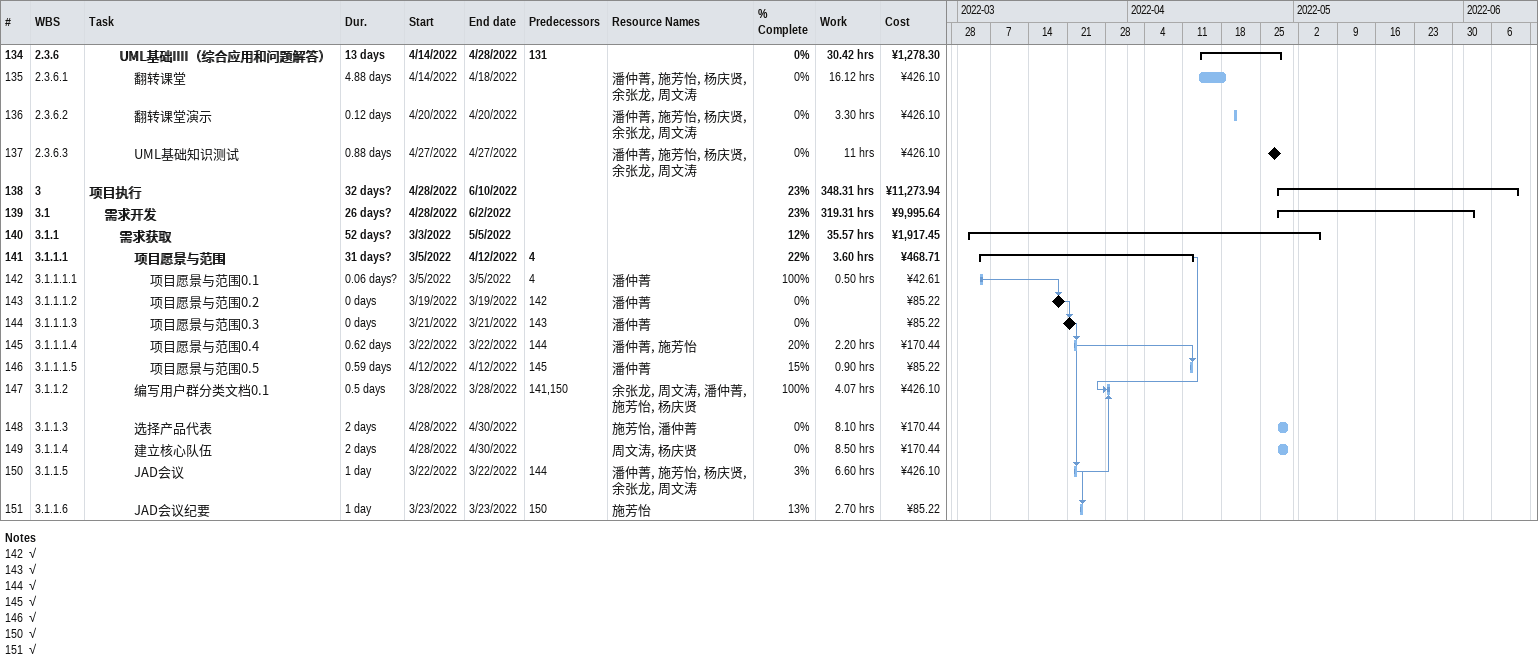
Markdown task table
| ID | WBS | Task | Duration | Start | Finish | Predecessors | Resources | % complete | Work (h) | Cost (¥) |
|---|---|---|---|---|---|---|---|---|---|---|
| 134 | 2.3.6 | **UML基础IIII（综合应用和问题解答）** | 13d | 2022-04-14 | 2022-04-28 | 131 |  | 0 | 30.42 | 1278.30 |
| 135 | 2.3.6.1 | 翻转课堂 | 4.88d | 2022-04-14 | 2022-04-18 |  | 潘仲菁, 施芳怡, 杨庆贤, 余张龙, 周文涛 | 0 | 16.12 | 426.10 |
| 136 | 2.3.6.2 | 翻转课堂演示 | 0.12d | 2022-04-20 | 2022-04-20 |  | 潘仲菁, 施芳怡, 杨庆贤, 余张龙, 周文涛 | 0 | 3.30 | 426.10 |
| 137 | 2.3.6.3 | UML基础知识测试 | 0.88d | 2022-04-27 | 2022-04-27 |  | 潘仲菁, 施芳怡, 杨庆贤, 余张龙, 周文涛 | 0 | 11 | 426.10 |
| 138 | 3 | **项目执行** | 32d? | 2022-04-28 | 2022-06-10 |  |  | 23 | 348.31 | 11273.94 |
| 139 | 3.1 | **需求开发** | 26d? | 2022-04-28 | 2022-06-02 |  |  | 23 | 319.31 | 9995.64 |
| 140 | 3.1.1 | **需求获取** | 52d? | 2022-03-03 | 2022-05-05 |  |  | 12 | 35.57 | 1917.45 |
| 141 | 3.1.1.1 | **项目愿景与范围** | 31d? | 2022-03-05 | 2022-04-12 | 4 |  | 22 | 3.60 | 468.71 |
| 142 | 3.1.1.1.1 | 项目愿景与范围0.1 | 0.06d? | 2022-03-05 | 2022-03-05 | 4 | 潘仲菁 | 100 | 0.50 | 42.61 |
| 143 | 3.1.1.1.2 | 项目愿景与范围0.2 | 0d | 2022-03-19 | 2022-03-19 | 142 | 潘仲菁 | 0 |  | 85.22 |
| 144 | 3.1.1.1.3 | 项目愿景与范围0.3 | 0d | 2022-03-21 | 2022-03-21 | 143 | 潘仲菁 | 0 |  | 85.22 |
| 145 | 3.1.1.1.4 | 项目愿景与范围0.4 | 0.62d | 2022-03-22 | 2022-03-22 | 144 | 潘仲菁, 施芳怡 | 20 | 2.20 | 170.44 |
| 146 | 3.1.1.1.5 | 项目愿景与范围0.5 | 0.59d | 2022-04-12 | 2022-04-12 | 145 | 潘仲菁 | 15 | 0.90 | 85.22 |
| 147 | 3.1.1.2 | 编写用户群分类文档0.1 | 0.5d | 2022-03-28 | 2022-03-28 | 141, 150 | 余张龙, 周文涛, 潘仲菁, 施芳怡, 杨庆贤 | 100 | 4.07 | 426.10 |
| 148 | 3.1.1.3 | 选择产品代表 | 2d | 2022-04-28 | 2022-04-30 |  | 施芳怡, 潘仲菁 | 0 | 8.10 | 170.44 |
| 149 | 3.1.1.4 | 建立核心队伍 | 2d | 2022-04-28 | 2022-04-30 |  | 周文涛, 杨庆贤 | 0 | 8.50 | 170.44 |
| 150 | 3.1.1.5 | JAD会议 | 1d | 2022-03-22 | 2022-03-22 | 144 | 潘仲菁, 施芳怡, 杨庆贤, 余张龙, 周文涛 | 3 | 6.60 | 426.10 |
| 151 | 3.1.1.6 | JAD会议纪要 | 1d | 2022-03-23 | 2022-03-23 | 150 | 施芳怡 | 13 | 2.70 | 85.22 |

Notes
- 142: √
- 143: √
- 144: √
- 145: √
- 146: √
- 150: √
- 151: √
